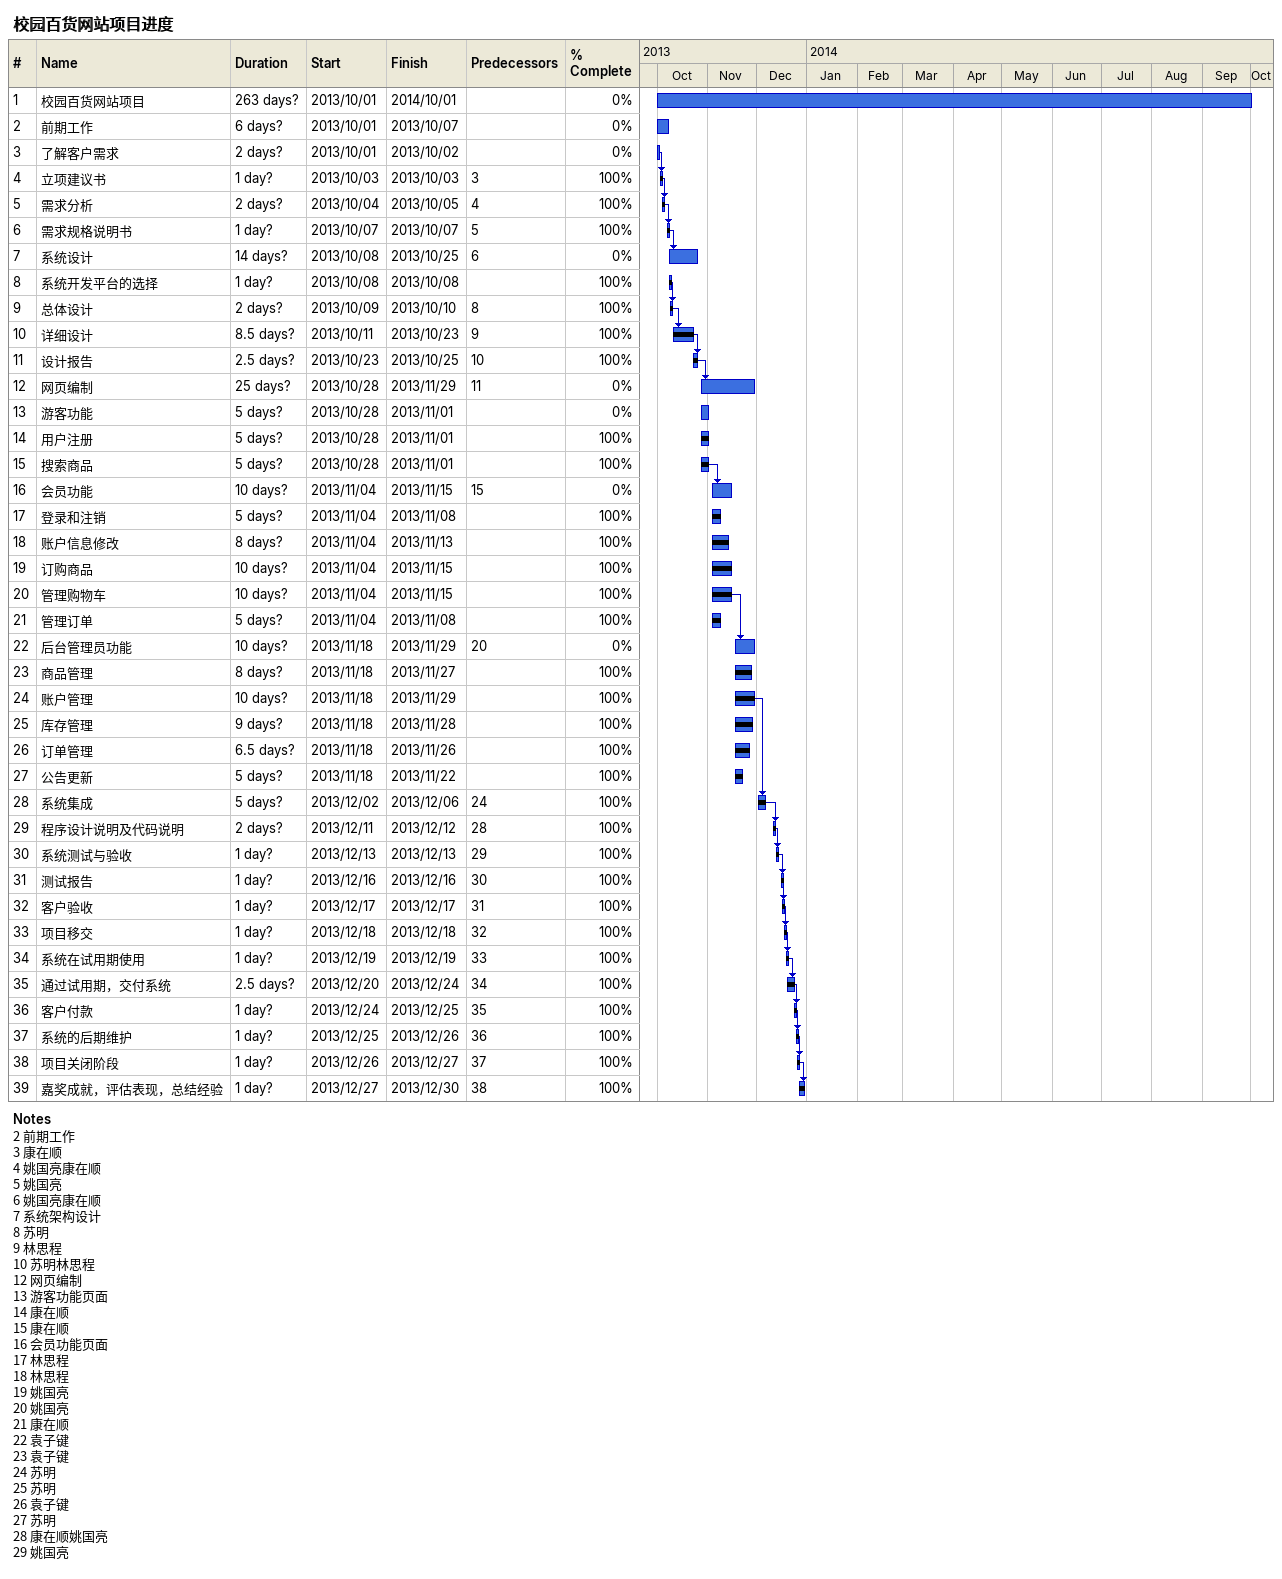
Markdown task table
校园百货网站项目进度

| ID | Task | Duration | Start | Finish | Predecessors | % complete |
|---|---|---|---|---|---|---|
| 1 | 校园百货网站项目 | 263d? | 2013-10-01 | 2014-10-01 |  | 0 |
| 2 | 前期工作 | 6d? | 2013-10-01 | 2013-10-07 |  | 0 |
| 3 | 了解客户需求 | 2d? | 2013-10-01 | 2013-10-02 |  | 0 |
| 4 | 立项建议书 | 1d? | 2013-10-03 | 2013-10-03 | 3 | 100 |
| 5 | 需求分析 | 2d? | 2013-10-04 | 2013-10-05 | 4 | 100 |
| 6 | 需求规格说明书 | 1d? | 2013-10-07 | 2013-10-07 | 5 | 100 |
| 7 | 系统设计 | 14d? | 2013-10-08 | 2013-10-25 | 6 | 0 |
| 8 | 系统开发平台的选择 | 1d? | 2013-10-08 | 2013-10-08 |  | 100 |
| 9 | 总体设计 | 2d? | 2013-10-09 | 2013-10-10 | 8 | 100 |
| 10 | 详细设计 | 8.5d? | 2013-10-11 | 2013-10-23 | 9 | 100 |
| 11 | 设计报告 | 2.5d? | 2013-10-23 | 2013-10-25 | 10 | 100 |
| 12 | 网页编制 | 25d? | 2013-10-28 | 2013-11-29 | 11 | 0 |
| 13 | 游客功能 | 5d? | 2013-10-28 | 2013-11-01 |  | 0 |
| 14 | 用户注册 | 5d? | 2013-10-28 | 2013-11-01 |  | 100 |
| 15 | 搜索商品 | 5d? | 2013-10-28 | 2013-11-01 |  | 100 |
| 16 | 会员功能 | 10d? | 2013-11-04 | 2013-11-15 | 15 | 0 |
| 17 | 登录和注销 | 5d? | 2013-11-04 | 2013-11-08 |  | 100 |
| 18 | 账户信息修改 | 8d? | 2013-11-04 | 2013-11-13 |  | 100 |
| 19 | 订购商品 | 10d? | 2013-11-04 | 2013-11-15 |  | 100 |
| 20 | 管理购物车 | 10d? | 2013-11-04 | 2013-11-15 |  | 100 |
| 21 | 管理订单 | 5d? | 2013-11-04 | 2013-11-08 |  | 100 |
| 22 | 后台管理员功能 | 10d? | 2013-11-18 | 2013-11-29 | 20 | 0 |
| 23 | 商品管理 | 8d? | 2013-11-18 | 2013-11-27 |  | 100 |
| 24 | 账户管理 | 10d? | 2013-11-18 | 2013-11-29 |  | 100 |
| 25 | 库存管理 | 9d? | 2013-11-18 | 2013-11-28 |  | 100 |
| 26 | 订单管理 | 6.5d? | 2013-11-18 | 2013-11-26 |  | 100 |
| 27 | 公告更新 | 5d? | 2013-11-18 | 2013-11-22 |  | 100 |
| 28 | 系统集成 | 5d? | 2013-12-02 | 2013-12-06 | 24 | 100 |
| 29 | 程序设计说明及代码说明 | 2d? | 2013-12-11 | 2013-12-12 | 28 | 100 |
| 30 | 系统测试与验收 | 1d? | 2013-12-13 | 2013-12-13 | 29 | 100 |
| 31 | 测试报告 | 1d? | 2013-12-16 | 2013-12-16 | 30 | 100 |
| 32 | 客户验收 | 1d? | 2013-12-17 | 2013-12-17 | 31 | 100 |
| 33 | 项目移交 | 1d? | 2013-12-18 | 2013-12-18 | 32 | 100 |
| 34 | 系统在试用期使用 | 1d? | 2013-12-19 | 2013-12-19 | 33 | 100 |
| 35 | 通过试用期，交付系统 | 2.5d? | 2013-12-20 | 2013-12-24 | 34 | 100 |
| 36 | 客户付款 | 1d? | 2013-12-24 | 2013-12-25 | 35 | 100 |
| 37 | 系统的后期维护 | 1d? | 2013-12-25 | 2013-12-26 | 36 | 100 |
| 38 | 项目关闭阶段 | 1d? | 2013-12-26 | 2013-12-27 | 37 | 100 |
| 39 | 嘉奖成就，评估表现，总结经验 | 1d? | 2013-12-27 | 2013-12-30 | 38 | 100 |

Notes
- 2: 前期工作
- 3: 康在顺
- 4: 姚国亮 康在顺
- 5: 姚国亮
- 6: 姚国亮 康在顺
- 7: 系统架构设计
- 8: 苏明
- 9: 林思程
- 10: 苏明 林思程
- 12: 网页编制
- 13: 游客功能页面
- 14: 康在顺
- 15: 康在顺
- 16: 会员功能页面
- 17: 林思程
- 18: 林思程
- 19: 姚国亮
- 20: 姚国亮
- 21: 康在顺
- 22: 袁子键
- 23: 袁子键
- 24: 苏明
- 25: 苏明
- 26: 袁子键
- 27: 苏明
- 28: 康在顺 姚国亮
- 29: 姚国亮
